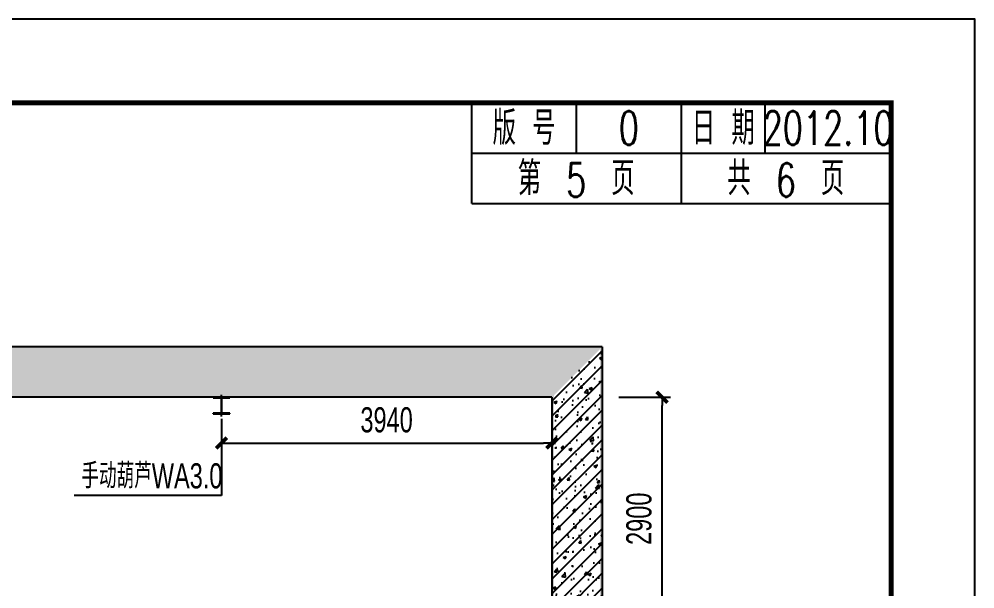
# Model space of a CAD drawing. Extents: x -316592 to 60787, y -138940 to -60306.
# Drawn here: x 451 to 11848, y -83694 to -76897 of the extents above; entities that cross this region are included whole.
import ezdxf
from ezdxf.enums import TextEntityAlignment as Align

# ---------------------------------------------------------------- set-up
doc = ezdxf.new("R2010")
doc.units = 0
doc.header["$LTSCALE"] = 1000
doc.header["$MEASUREMENT"] = 0
doc.linetypes.add('DOTE', pattern=[2.42, 2, -0.2, 0.02, -0.2])
for name, color, linetype in [('---GPS_废水管_DN', 74, 'Continuous'), ('COLUMN', 9, 'Continuous'), ('HIDE_B', 7, 'Continuous'), ('PUB_DIM', 7, 'Continuous'), ('PUB_HATCH', 246, 'Continuous'), ('PUB_WALL', 9, 'Continuous'), ('QQ', 8, 'Continuous'), ('WALL', 8, 'Continuous'), ('图框', 7, 'Continuous'), ('文字', 7, 'Continuous'), ('次轮廓线', 7, 'Continuous')]:
    doc.layers.add(name, color=color, linetype=linetype)
doc.styles.add('HZ', font='HZTXT_E.SHX', dxfattribs={"width": 0.7, "bigfont": 'HZTXT.SHX'})
doc.styles.get("Standard").update_dxf_attribs({"font": 'simplex1.shx', "width": 0.7, "bigfont": 'hztxt.shx'})
doc.dimstyles.new('LZGPS', dxfattribs={"dimscale": 100, "dimtxt": 3, "dimasz": 1, "dimexe": 1, "dimexo": 2, "dimgap": 1.25, "dimtad": 1, "dimdec": 0, "dimzin": 0, "dimdsep": 46, "dimtxsty": 'HZ', "dimblk": '$dimbk', "dimcen": 2, "dimclrd": 256, "dimclre": 256, "dimazin": 0, "dimtfac": 1, "dimtdec": 0, "dimtix": 1, "dimtmove": 2, "dimatfit": 3, "dimfxl": 0, "dimtolj": 1, "dimtzin": 0, "dimarcsym": 0})
pattern_1 = [(45, (-74754.78, -25657.92), (-88.38835, 88.38835), []), (50, (-74754.78, -25657.92), (358.6301, -31.3761), [37.5, -412.5]), (355, (-74754.78, -25657.92), (-69.3757, 376.0961), [30, -330]), (100.4514, (-74724.9, -25660.54), (289.2547, 344.7198), [31.8701, -350.571]), (46.1842, (-74754.78, -25557.92), (533.6205, -82.7595), [56.25, -618.75]), (96.6356, (-74710.3, -25564.8), (467.3314, 487.059), [47.805, -525.8565]), (351.1842, (-74754.8, -25557.9), (467.331, 487.0593), [45, -495]), (21, (-74704.78, -25582.92), (298.4535, -201.30945), [37.5, -412.5]), (326, (-74704.78, -25582.92), (121.6577, 362.575), [30, -330]), (71.4514, (-74679.9, -25599.7), (420.1113, 161.2652), [31.8701, -350.571]), (37.5, (-74754.78, -25657.92), (6.07993, 166.44693), [0, -326, 0, -335, 0, -331.25]), (7.5, (-74754.78, -25657.92), (131.53477, 197.20586), [0, -191, 0, -318.5, 0, -126.25]), (327.5, (-74866.28, -25657.92), (266.91122, -11.27744), [0, -125, 0, -390, 0, -517.5]), (317.5, (-74916.28, -25657.92), (291.5931, 50.0525), [0, -162.5, 0, -259, 0, -367.5])]

# ---------------------------------------------------------------- blocks, each defined once
blk = doc.blocks.new('$dimbk')
blk.add_line((0, 0), (-1, 0))
blk.add_lwpolyline([(-0.64, -0.64, 0.45, 0.45, 0), (0.64, 0.64, 0.45, 0.45, 0)], format="xyseb")
blk = doc.blocks.new('*D46')
at = {"layer": 'Defpoints', "color": 0}
for p in [(7403, -81407), (8118, -81407), (7403, -84307)]:
    blk.add_point(p, dxfattribs=at)
at = {"layer": 'PUB_DIM', "lineweight": -2}
for p, q in [((7603, -81407), (8218, -81407)), ((8118, -84207), (8118, -81507)), ((7603, -84307), (8218, -84307))]:
    blk.add_line(p, q, dxfattribs=at)
at = {"layer": 'PUB_DIM', "lineweight": -2, "xscale": 100, "yscale": 100, "zscale": 100}
for p, rotation in [((8118, -81407), 90), ((8118, -84307), 270)]:
    blk.add_blockref('$dimbk', p, dxfattribs=dict(at, rotation=rotation))
at = {"layer": 'PUB_DIM', "color": 0, "insert": (7843, -82857), "char_height": 300, "attachment_point": 5, "rotation": 90, "style": 'HZ'}
blk.add_mtext('\\A1;2900', dxfattribs=at)
blk = doc.blocks.new('*D48')
at = {"layer": 'Defpoints', "color": 0}
for p in [(2864, -81639), (6803, -81639), (6803, -81954)]:
    blk.add_point(p, dxfattribs=at)
at = {"layer": 'PUB_DIM', "lineweight": -2}
for p, q in [((2864, -81839), (2864, -82054)), ((6803, -81839), (6803, -82054)), ((2964, -81954), (6703, -81954))]:
    blk.add_line(p, q, dxfattribs=at)
at = {"layer": 'PUB_DIM', "lineweight": -2, "xscale": 100, "yscale": 100, "zscale": 100, "rotation": 180}
blk.add_blockref('$dimbk', (2864, -81954), dxfattribs=at)
at = {"layer": 'PUB_DIM', "lineweight": -2, "xscale": 100, "yscale": 100, "zscale": 100}
blk.add_blockref('$dimbk', (6803, -81954), dxfattribs=at)
at = {"layer": 'PUB_DIM', "color": 0, "insert": (4833, -81679), "char_height": 300, "attachment_point": 5, "style": 'HZ'}
blk.add_mtext('\\A1;3940', dxfattribs=at)

msp = doc.modelspace()

# ---------------------------------------------------------------- hatches: boundary and pattern name
at = {"layer": 'PUB_HATCH'}
h = msp.add_hatch(dxfattribs=at)
h.set_pattern_fill('钢筋混凝土', color=256, scale=50, style=0)
h.set_pattern_definition(pattern_1)
h.paths.add_polyline_path([(6803.2, -81407), (7403.2, -80807), (-3796.8, -80807), (-3196.8, -81407)])
h = msp.add_hatch(dxfattribs=at)
h.set_pattern_fill('钢筋混凝土', color=256, scale=50, style=0)
h.set_pattern_definition(pattern_1)
h.paths.add_polyline_path([(7403.2, -80807), (6803.2, -81407), (6803.2, -85907), (6828.2, -85932), (7378.2, -86122), (7403.2, -86147)])
h = msp.add_hatch(dxfattribs=at)
h.set_pattern_fill('金属', color=256, scale=50, style=0)
h.set_pattern_definition([(45, (-349616.93, -11602.2), (-88.388348, 88.388348), []), (45, (-349558.01, -11602.2), (-88.388348, 88.388348), [])])
h.paths.add_polyline_path([(2860.7, -81594, -0.4142136), (2855.7, -81599), (2763.7, -81599), (2763.7, -81607), (2963.7, -81607), (2963.7, -81599), (2871.7, -81599, -0.4142136), (2866.7, -81594), (2866.7, -81420, -0.4142136), (2871.7, -81415), (2963.7, -81415), (2963.7, -81407), (2763.7, -81407), (2763.7, -81415), (2855.7, -81415, -0.4142136), (2860.7, -81420)])
at = {"layer": 'PUB_WALL'}
for points in [[(7403.2, -80807), (-3796.8, -80807), (-3771.8, -80832), (7378.2, -80832)], [(7403.2, -80807), (7403.2, -86147), (7378.2, -86122), (7378.2, -80832)], [(6803.2, -81407), (-3196.8, -81407), (-3221.8, -81382), (6828.2, -81382)], [(6803.2, -81407), (6803.2, -85907), (6828.2, -85932), (6828.2, -81382)]]:
    msp.add_hatch(color=256, dxfattribs=at).paths.add_polyline_path(points)

# ---------------------------------------------------------------- linework, layer by layer
at = {"layer": '---GPS_废水管_DN'}
for p, q in [((2864.1, -81663.7), (2864.1, -82581.9)), ((2864.1, -82581.9), (1109.1, -82581.9))]:
    msp.add_line(p, q, dxfattribs=at)
msp.add_lwpolyline([(11847.8, -106596.8), (11847.8, -76896.8), (-30152.2, -76896.8), (-30152.2, -106596.8)], close=True)
at = {"layer": 'COLUMN'}
for p, q in [((2963.7, -81407), (2763.7, -81407)), ((2763.7, -81407), (2763.7, -81415)), ((2763.7, -81415), (2855.7, -81415)), ((2860.7, -81420), (2860.7, -81594)), ((2866.7, -81594), (2866.7, -81420)), ((2871.7, -81415), (2963.7, -81415)), ((2963.7, -81415), (2963.7, -81407)), ((2855.7, -81599), (2763.7, -81599)), ((2763.7, -81599), (2763.7, -81607)), ((2963.7, -81599), (2871.7, -81599)), ((2963.7, -81607), (2963.7, -81599)), ((2763.7, -81607), (2963.7, -81607))]:
    msp.add_line(p, q, dxfattribs=at)
for centre, start, end in [((2855.7, -81420), 0, 90), ((2871.7, -81420), 90, 180), ((2855.7, -81594), 270, 0), ((2871.7, -81594), 180, 270)]:
    msp.add_arc(centre, 5, start, end, dxfattribs=at)
at = {"layer": 'HIDE_B', "flags": 128}
msp.add_lwpolyline([(-27152.2, -104596.8), (-27152.2, -104596.8), (-27152.2, -104596.8), (-27152.2, -77896.8), (-27152.2, -77896.8), (-27152.2, -77896.8), (10847.8, -77896.8), (10847.8, -77896.8), (10847.8, -77896.8), (10847.8, -77896.8), (10847.8, -77896.8), (10847.8, -77896.8), (10847.8, -104596.8), (10847.8, -104596.8), (-27152.2, -104596.8)], close=True, dxfattribs=at)
at = {"layer": 'QQ', "linetype": 'DOTE'}
msp.add_line((2863.7, -81638.7), (2863.7, -81378.8), dxfattribs=at)
at = {"layer": 'WALL'}
for p, q in [((7403.2, -80807), (-3796.8, -80807)), ((7403.2, -80807), (7403.2, -86147)), ((6803.2, -81407), (-3196.8, -81407)), ((6803.2, -81407), (6803.2, -85907))]:
    msp.add_line(p, q, dxfattribs=at)
at = {"layer": '图框', "linetype": 'Continuous', "const_width": 60}
msp.add_lwpolyline([(10847.8, -77896.8), (-27152.2, -77896.8), (-27152.2, -105596.8), (10847.8, -105596.8), (10847.8, -77896.8)], dxfattribs=at)
at = {"layer": '次轮廓线'}
for p, q in [((5847.8, -79096.8), (5847.8, -77896.8)), ((7097.8, -78496.8), (7097.8, -77896.8)), ((8347.8, -78496.8), (8347.8, -77896.8)), ((9347.8, -78496.8), (9347.8, -77896.8)), ((5847.8, -78496.8), (10847.8, -78496.8)), ((8347.8, -79096.8), (8347.8, -78496.8)), ((5847.8, -79096.8), (10847.8, -79096.8))]:
    msp.add_line(p, q, dxfattribs=at)

# ---------------------------------------------------------------- texts
at = {"layer": '---GPS_废水管_DN', "style": 'HZ', "width": 0.7}
msp.add_text('手动葫芦WA3.0', height=300, dxfattribs=at).set_placement((2034.3, -82331.9), align=Align.MIDDLE)
at = {"layer": '文字', "width": 0.7}
for s, p in [('版 号', (6472.8, -78196.8)), ('0', (7722.8, -78196.8)), ('日 期', (8847.8, -78196.8)), ('2012.10', (10097.8, -78196.8)), ('第    页', (7093.7, -78796.8)), ('5', (7092.1, -78817.1)), ('共    页', (9593.7, -78796.8)), ('6', (9592.1, -78817.1))]:
    msp.add_text(s, height=400, dxfattribs=at).set_placement(p, align=Align.MIDDLE_CENTER)

# ---------------------------------------------------------------- dimensions: what is measured, and where the dimension line sits
at = {"layer": 'PUB_DIM'}
for p1, p2, distance, picture, middle in [((7403.2, -84307), (7403.2, -81407), -714.3, '*D46', (7842.6, -82857)), ((2863.7173, -81638.725), (6803.2395, -81638.725), -315.0688, '*D48', (4833.4784, -81678.7938))]:
    dim = msp.add_aligned_dim(p1=p1, p2=p2, distance=distance, dimstyle='LZGPS', dxfattribs=at)
    dim.commit()
    dim.dimension.update_dxf_attribs({"geometry": picture, "text_midpoint": middle})

doc.saveas('drawing.dxf')
